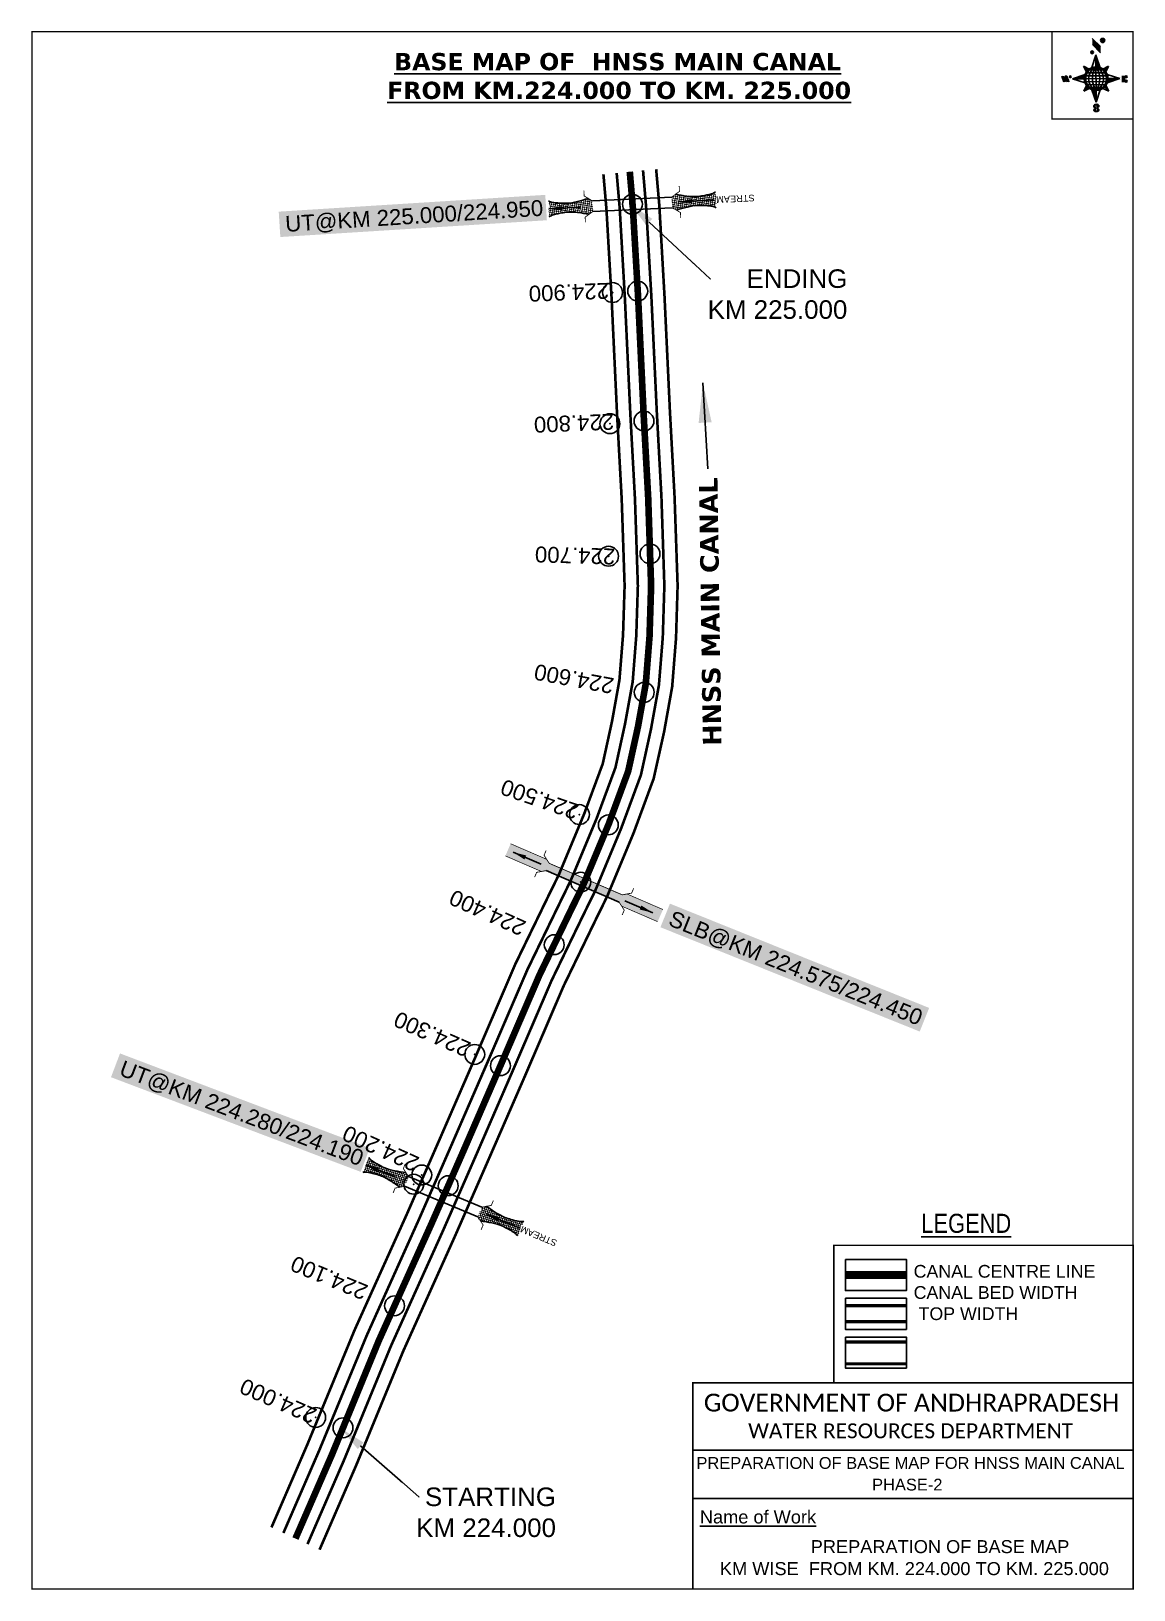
# Model space of a CAD drawing. Header units: inches. Extents: x 749547 to 750379, y 1625755 to 1626931.
import ezdxf
from ezdxf import colors
from ezdxf.entities.mleader import LeaderData, LeaderLine
from ezdxf.enums import TextEntityAlignment as Align
from ezdxf.math import Vec2, Vec3

# ---------------------------------------------------------------- set-up
doc = ezdxf.new("R2010")
doc.units = ezdxf.units.IN
doc.header["$LTSCALE"] = 15
doc.header["$MEASUREMENT"] = 0
doc.header["$PDMODE"] = 32
doc.header["$PDSIZE"] = 15
doc.linetypes.add('ACAD_ISO02W100', pattern=[15, 12, -3])
doc.linetypes.add('HIDDEN2', pattern=[0.1875, 0.125, -0.0625])
for name, color, linetype in [('AQUADUCT', 1, 'Continuous'), ('bord', 1, 'Continuous'), ('CANAL1', 7, 'Continuous'), ('CSMark', 72, 'Continuous'), ('DCBMS', 232, 'Continuous'), ('PAGE', 7, 'Continuous'), ('STRUCTURE', 5, 'Continuous'), ('TEXT', 6, 'Continuous')]:
    doc.layers.add(name, color=color, linetype=linetype)
doc.styles.add('ARIALN', font='ARIALN.TTF')
doc.styles.get("Standard").update_dxf_attribs({"font": 'arial.ttf'})
doc.dimstyles.get("Standard").update_dxf_attribs({"dimtxt": 20, "dimasz": 0.18, "dimexe": 0.18, "dimexo": 0.0625, "dimgap": 0.09, "dimtad": 0, "dimtih": 1, "dimtoh": 1, "dimdec": 4, "dimzin": 0, "dimdsep": 46, "dimtxsty": 'Standard', "dimcen": 0.09, "dimadec": 0, "dimazin": 0, "dimtfac": 1, "dimtdec": 4, "dimtofl": 0, "dimtmove": 0, "dimatfit": 3, "dimfxl": 1, "dimtolj": 1, "dimtzin": 0, "dimarcsym": 0})
pattern_1 = [(267.297113149, (-8720374.938, 50637915.138), (10.5367255337, -0.497431438), [])]
pattern_2 = [(357.297113149, (-8720374.938, 50637915.138), (0.497431438, 10.5367255337), [])]

# ---------------------------------------------------------------- blocks, each defined once
blk = doc.blocks.new('*X26')
at = {"color": 0, "linetype": 'Continuous'}
for p, q in [((6321.6, 240.5), (6322.3, 241.2)), ((6321.6, 240.3), (6322.3, 241)), ((6321.6, 240.1), (6322.3, 240.8)), ((6321.6, 239.9), (6322.4, 240.7)), ((6321.6, 239.8), (6322.4, 240.6)), ((6321.6, 239.6), (6322.5, 240.5)), ((6321.6, 239.4), (6322.5, 240.3)), ((6321.6, 239.2), (6322.6, 240.2)), ((6321.7, 239.1), (6322.6, 240.1)), ((6321.8, 240.8), (6322.4, 241.4)), ((6321.8, 239), (6322.7, 240)), ((6321.8, 239), (6322.8, 239.9)), ((6321.9, 238.9), (6322.9, 239.8)), ((6322, 238.8), (6323, 239.7)), ((6322.1, 241.3), (6322.4, 241.6)), ((6322.1, 238.7), (6323.1, 239.6)), ((6322.2, 238.6), (6323.1, 239.6)), ((6322.3, 238.5), (6323.2, 239.5)), ((6322.4, 238.5), (6323.3, 239.4)), ((6322.5, 238.4), (6323.4, 239.3)), ((6322.7, 238.4), (6323.6, 239.3)), ((6322.8, 238.3), (6323.7, 239.2)), ((6322.9, 238.3), (6323.8, 239.1)), ((6323.1, 238.2), (6323.9, 239.1)), ((6323.2, 238.2), (6324, 239)), ((6323.3, 238.2), (6324.2, 239)), ((6323.5, 238.1), (6324.3, 238.9)), ((6323.7, 238.1), (6324.4, 238.9)), ((6323.8, 238.1), (6324.6, 238.8)), ((6324.1, 238.2), (6324.7, 238.8)), ((6324.3, 238.3), (6324.9, 238.8)), ((6324.6, 238.3), (6325.1, 238.8)), ((6324.8, 238.4), (6325.2, 238.8)), ((6325.1, 238.5), (6325.4, 238.8)), ((6325.4, 238.6), (6325.6, 238.8))]:
    blk.add_line(p, q, dxfattribs=at)
blk = doc.blocks.new('*X25')
at = {"color": 0, "linetype": 'Continuous'}
for p, q in [((6324.4, 240.3), (6324.5, 240.4)), ((6324.6, 240.3), (6324.8, 240.5)), ((6324.7, 240.2), (6325, 240.5)), ((6324.8, 240.2), (6325.2, 240.6)), ((6325, 240.1), (6325.5, 240.6)), ((6325.1, 240.1), (6325.6, 240.6)), ((6325.2, 240), (6325.8, 240.6)), ((6325.3, 240), (6326, 240.6)), ((6325.4, 239.9), (6326.1, 240.6)), ((6325.5, 239.8), (6326.2, 240.5)), ((6325.6, 239.8), (6326.3, 240.5)), ((6325.7, 239.7), (6326.5, 240.4)), ((6325.9, 239.6), (6326.6, 240.3)), ((6326, 239.5), (6326.7, 240.3)), ((6326, 239.4), (6326.8, 240.2)), ((6326.1, 239.3), (6327, 240.2)), ((6326.2, 239.3), (6327.1, 240.1)), ((6326.3, 239.2), (6327.1, 240)), ((6326.4, 239.1), (6327.2, 239.9)), ((6326.5, 239), (6327.3, 239.8)), ((6326.5, 238.9), (6327.4, 239.7)), ((6326.6, 238.8), (6327.5, 239.6)), ((6326.7, 238.7), (6327.5, 239.5)), ((6326.8, 238.6), (6327.6, 239.4)), ((6326.8, 238.5), (6327.7, 239.3)), ((6326.8, 236.5), (6327.4, 237)), ((6326.9, 238.3), (6327.8, 239.2)), ((6326.9, 238.2), (6327.9, 239.1)), ((6326.9, 236.8), (6327.6, 237.4)), ((6327, 238.1), (6327.8, 239)), ((6327, 237.9), (6327.8, 238.8)), ((6327, 237.8), (6327.8, 238.6)), ((6327, 237.6), (6327.8, 238.4)), ((6327, 237.4), (6327.8, 238.2)), ((6327, 237.3), (6327.8, 238)), ((6327, 237.1), (6327.8, 237.9))]:
    blk.add_line(p, q, dxfattribs=at)
blk = doc.blocks.new('H')
at = {"layer": 'bord', "extrusion": (0.000427885, 0.004792, 0.999988)}
h = blk.add_hatch(dxfattribs=at)
h.set_pattern_fill('LINE', color=8, scale=84.387686, angle=-2.7029, style=0)
h.set_pattern_definition(pattern_2)
h.paths.add_polyline_path([(-492, 786, -0.090992), (-448, 775), (-486, 912)])
h = blk.add_hatch(dxfattribs=at)
h.set_pattern_fill('LINE', color=8, scale=84.387686, angle=-92.7029, style=0)
h.set_pattern_definition(pattern_1)
h.paths.add_polyline_path([(-625, 665, -0.090992), (-615, 710), (-751, 671)])
h = blk.add_hatch(dxfattribs=at)
h.set_pattern_fill('LINE', color=8, scale=84.387686, angle=-2.7029, style=0)
h.set_pattern_definition(pattern_2)
h.paths.add_polyline_path([(-504, 533, -0.090992), (-549, 543), (-510, 406)])
h = blk.add_hatch(dxfattribs=at)
h.set_pattern_fill('LINE', color=8, scale=84.387686, angle=-92.7029, style=0)
h.set_pattern_definition(pattern_1)
h.paths.add_polyline_path([(-246, 647), (-372, 653, -0.090992), (-382, 609)])
for p, q in [((-519, 1020, -1217), (-435, 927, -1216)), ((-516, 1087, -1217), (-432, 994, -1217)), ((-538, 774, -1216), (-487, 906, -1216)), ((-487, 906, -1216), (-493, 780, -1216)), ((-487, 906, -1216), (-448, 769, -1216)), ((-865, 701, -1215), (-847, 638, -1215)), ((-847, 700, -1215), (-829, 637, -1215)), ((-829, 699, -1215), (-811, 636, -1215)), ((-829, 699, -1215), (-811, 698, -1215)), ((-811, 698, -1215), (-794, 635, -1215)), ((-752, 665, -1215), (-615, 704, -1215)), ((-627, 794, -1216), (-567, 760, -1216)), ((-627, 794, -1216), (-584, 747, -1215)), ((-599, 731, -1215), (-627, 794, -1216)), ((-421, 753, -1216), (-359, 781, -1216)), ((-359, 781, -1216), (-405, 739, -1216)), ((-359, 781, -1216), (-392, 721, -1215)), ((-379, 693, -1215), (-246, 641, -1215)), ((-213, 669, -1215), (-217, 601, -1215)), ((-752, 665, -1215), (-625, 659, -1215)), ((-619, 614, -1215), (-752, 665, -1215)), ((-639, 526, -1214), (-606, 585, -1215)), ((-639, 526, -1214), (-593, 568, -1215)), ((-577, 553, -1215), (-639, 526, -1214)), ((-511, 400, -1214), (-549, 537, -1214)), ((-460, 533, -1215), (-511, 400, -1214)), ((-505, 527, -1214), (-511, 400, -1214)), ((-371, 513, -1214), (-431, 546, -1215)), ((-371, 513, -1214), (-414, 560, -1215)), ((-399, 576, -1215), (-371, 513, -1214)), ((-246, 641, -1215), (-383, 603, -1215)), ((-373, 647, -1215), (-246, 641, -1215)), ((-197, 600, -1215), (-194, 668, -1215))]:
    blk.add_line(p, q, dxfattribs=at)
at = {"layer": 'bord', "color": 8, "linetype": 'ByBlock', "extrusion": (0.000427885, 0.004792, 0.999988)}
for p, q in [((-375, 679, -1215), (-620, 691, -1215)), ((-386, 711, -1215), (-605, 722, -1215)), ((-411, 744, -1216), (-578, 752, -1216)), ((-493, 780, -1216), (-505, 527, -1214)), ((-373, 647, -1215), (-625, 659, -1215)), ((-378, 616, -1215), (-623, 628, -1215)), ((-392, 585, -1215), (-611, 595, -1215)), ((-420, 555, -1215), (-587, 562, -1215))]:
    blk.add_line(p, q, dxfattribs=at)
at = {"layer": 'bord', "extrusion": (0.000427885, 0.004792, 0.999988), "elevation": -1212}
for points, const_width in [([(-522, 960), (-516, 1093)], 1.61), ([(-434, 933), (-428, 1066)], 1.61), ([(-870, 707), (-846, 706)], 0.642), ([(-829, 643), (-821, 678)], 0.642), ([(-793, 641), (-782, 694)], 0.642), ([(-223, 676), (-174, 673)], 0.706), ([(-829, 643), (-855, 644)], 0.642), ([(-811, 642), (-784, 641)], 0.642), ([(-177, 605), (-226, 607)], 0.706), ([(-195, 645), (-185, 644)], 0.706)]:
    blk.add_lwpolyline(points, dxfattribs=dict(at, const_width=const_width))
for points, const_width in [([(-414, 1073, 1), (-398, 1058, 1)], 22.3), ([(-530, 950, 1), (-520, 939, 1)], 14.8), ([(-776, 697, 1), (-769, 690, 1)], 8.9), ([(-180, 618, 1), (-173, 611, 1)], 9.79), ([(-178, 667, 1), (-171, 660, 1)], 9.79), ([(-490, 362, 1), (-498, 369, 1)], 11.1), ([(-525, 322, 1), (-533, 329, 1)], 11.1)]:
    blk.add_lwpolyline(points, format="xyb", close=True, dxfattribs=dict(at, const_width=const_width))
for points in [[(-537, 317), (-531, 310), (-520, 307), (-505, 307), (-494, 310), (-486, 318), (-487, 326), (-491, 333), (-494, 336), (-503, 341), (-522, 347), (-530, 352), (-534, 355), (-537, 363), (-537, 373), (-530, 381), (-520, 384), (-504, 384), (-493, 380), (-487, 373)], [(-522, 348), (-526, 354), (-528, 361), (-528, 371), (-526, 375), (-521, 381), (-515, 384)], [(-505, 307), (-499, 312), (-497, 319), (-497, 327), (-501, 335), (-509, 343)]]:
    blk.add_lwpolyline(points, dxfattribs=at)
at = {"layer": 'bord', "extrusion": (0.000427885, 0.004792, 0.999988)}
for centre, radius in [((-406, 1065, -1212), 22.3), ((-525, 944, -1212), 14.8), ((-773, 694, -1212), 8.9), ((-498, 659, -1212), 127), ((-177, 615, -1212), 9.79), ((-174, 663, -1212), 9.79), ((-494, 365, -1212), 11.1), ((-529, 325, -1212), 11.1)]:
    blk.add_circle(centre, radius, dxfattribs=at)
at = {"layer": 'bord', "color": 8, "linetype": 'ByBlock', "extrusion": (0.000427885, 0.004792, 0.999988)}
for centre, radius, start, end in [((-482, 658, -1212), 128, 94.9254, 259.6691), ((-437, 656, -1212), 141, 113.2864, 241.308), ((-316, 651, -1212), 222, 142.5892, 212.0053), ((-560, 662, -1212), 141, 293.2864, 61.308), ((-681, 668, -1212), 222, 322.5892, 32.0053), ((-515, 660, -1212), 128, 274.9254, 79.6691)]:
    blk.add_arc(centre, radius, start, end, dxfattribs=at)
at = {"layer": 'bord', "extrusion": (0.000427885, 0.004792, 0.999988)}
for points in [[(-516, 1093, -1212), (-431, 1000, -1212), (-519, 1026, -1212), (-434, 933, -1212)], [(-864, 707, -1212), (-846, 706, -1212), (-846, 644, -1212), (-829, 643, -1212)], [(-829, 705, -1212), (-811, 704, -1212), (-811, 642, -1212), (-793, 641, -1212)], [(-193, 674, -1212), (-197, 606, -1212), (-213, 675, -1212), (-216, 607, -1212)]]:
    blk.add_solid(points, dxfattribs=at)
at = {"layer": 'bord', "extrusion": (0.000427885, 0.004792, 0.999988), "xscale": 7.977342409717546, "yscale": 7.977342408231451, "zscale": 7.977342408476333, "rotation": 138.0840426661453}
for name, p in [('*X25', (38301, -31929, -1212)), ('*X26', (38314, -31951, -1212))]:
    blk.add_blockref(name, p, dxfattribs=at)
blk = doc.blocks.new('UT')
at = {"layer": 'STRUCTURE'}
h = blk.add_hatch(dxfattribs=at)
h.set_pattern_fill('DASH', color=150, scale=8, angle=-39.6278, style=0)
h.set_pattern_definition([(320.372247933, (-4370.464, -6260.8811), (1.40800153113, 0.132407282), [1, -1])])
h.paths.add_polyline_path([(765163, 1700681.9), (765165.6, 1700680.6), (765167.2, 1700680.3), (765169.1, 1700680), (765172.4, 1700679.6), (765176.4, 1700679.3), (765179.5, 1700679.5), (765183.1, 1700679.9), (765187.7, 1700680.9), (765188.9, 1700681.2), (765193.1, 1700682.2), (765196.1, 1700680.2), (765196.1, 1700672.2), (765193.1, 1700670.2), (765190.5, 1700670.8), (765188.1, 1700671.3), (765185.5, 1700671.8), (765183.6, 1700672.1), (765181, 1700672.5), (765180.3, 1700672.5), (765178.5, 1700672.6), (765176.7, 1700672.6), (765174.6, 1700672.5), (765172.5, 1700672.3), (765170.4, 1700672), (765168.5, 1700671.7), (765166.1, 1700671.2), (765165, 1700670.8), (765163, 1700669.7)])
h.paths.add_polyline_path([(765259.1, 1700682.2), (765256.1, 1700680.2), (765256.1, 1700672.2), (765259.1, 1700670.2), (765261.9, 1700671), (765264.4, 1700671.6), (765266.4, 1700672), (765269.1, 1700672.5), (765272.7, 1700673), (765276.1, 1700673.1), (765278.6, 1700672.9), (765281.2, 1700672.7), (765283.9, 1700672.3), (765286.4, 1700671.9), (765288, 1700671.3), (765289.2, 1700670.6), (765289.1, 1700682.7), (765287.6, 1700681.8), (765285.7, 1700681.2), (765283, 1700680.7), (765281.2, 1700680.4), (765276.7, 1700679.9), (765272.7, 1700679.9), (765268.7, 1700680.3), (765264.8, 1700681), (765261.2, 1700681.7)])
at = {"layer": 'STRUCTURE', "color": 150, "const_width": 0.628}
for points in [[(765190.1, 1700688.2), (765190.1, 1700684.2), (765196.1, 1700680.2), (765256.1, 1700680.2), (765262.1, 1700684.2), (765262.1, 1700688.2)], [(765190.1, 1700664.2), (765190.1, 1700668.2), (765196.1, 1700672.2), (765256.1, 1700672.2), (765262.1, 1700668.2), (765262.1, 1700664.2)]]:
    blk.add_lwpolyline(points, dxfattribs=at)
at = {"layer": 'STRUCTURE', "color": 150}
for points in [[(765196.1, 1700680.2), (765256.1, 1700680.2)], [(765196.1, 1700672.2), (765256.1, 1700672.2)], [(765196.1, 1700672.2), (765256.1, 1700672.2)]]:
    blk.add_lwpolyline(points, dxfattribs=at)
at = {"layer": 'STRUCTURE', "color": 0}
blk.add_circle((765226.1, 1700676.2), 1.89, dxfattribs=at)
at = {"layer": 'STRUCTURE', "color": 150}
for points in [[(765163, 1700681.9), (765164.4, 1700681.1), (765167.9, 1700680.2), (765171.2, 1700679.8), (765176.1, 1700679.4), (765184.7, 1700680.3), (765193.1, 1700682.2)], [(765289.1, 1700682.7), (765287.8, 1700681.9), (765284.3, 1700680.9), (765280.9, 1700680.4), (765276.1, 1700679.8), (765267.4, 1700680.5), (765259.1, 1700682.2)], [(765163, 1700669.7), (765164.3, 1700670.6), (765167.8, 1700671.6), (765171.2, 1700672.1), (765176, 1700672.6), (765184.7, 1700672), (765193.1, 1700670.2)], [(765289.2, 1700670.6), (765287.8, 1700671.4), (765284.2, 1700672.3), (765280.9, 1700672.7), (765276.1, 1700673.1), (765267.4, 1700672.2), (765259.1, 1700670.2)]]:
    blk.add_spline(points, degree=3, dxfattribs=at)
at = {"layer": 'STRUCTURE', "color": 0}
blk.add_text('STREAM', height=5, dxfattribs=at).set_placement((765148.2, 1700675.8), align=Align.MIDDLE_CENTER)
for points in [[(765190.9, 1700676), (765164.2, 1700675.8)], [(765289.3, 1700676.7), (765265.4, 1700676.4)]]:
    blk.add_leader(points, dimstyle='Standard', override={"dimasz": 10, "dimgap": 0.09, "dimtad": 0}, dxfattribs=at)
blk = doc.blocks.new('SLB')
at = {"layer": 'STRUCTURE'}
h = blk.add_hatch(dxfattribs=at)
h.set_pattern_fill('DOTS', color=6, scale=20, angle=320.3722, style=0)
h.set_pattern_definition([(320.372247934, (-159.4327, -72.9564), (1.2786241598, 0.5641323054), [0, -1.25])])
h.paths.add_polyline_path([(769699.5, 1706871.1), (769699.5, 1706861.1), (769729.1, 1706861.1), (769732.1, 1706863.1), (769792.1, 1706863.1), (769795.1, 1706861.1), (769824.7, 1706861.1), (769824.7, 1706871.1), (769795.1, 1706871.1), (769792.1, 1706869.1), (769732.1, 1706869.1), (769729.1, 1706871.1)])
at = {"layer": 'STRUCTURE', "color": 6, "linetype": 'ACAD_ISO02W100', "ltscale": 0.5, "const_width": 0.5}
for points in [[(769699.5, 1706871.1), (769729.1, 1706871.1)], [(769795.1, 1706871.1), (769824.7, 1706871.1)], [(769699.5, 1706861.1), (769729.1, 1706861.1)], [(769795.1, 1706861.1), (769824.7, 1706861.1)]]:
    blk.add_lwpolyline(points, dxfattribs=at)
at = {"layer": 'STRUCTURE', "color": 6, "const_width": 0.628}
for points in [[(769726.1, 1706877.1), (769726.1, 1706873.1), (769732.1, 1706869.1), (769792.1, 1706869.1), (769798.1, 1706873.1), (769798.1, 1706877.1)], [(769726.1, 1706855.1), (769726.1, 1706859.1), (769732.1, 1706863.1), (769792.1, 1706863.1), (769798.1, 1706859.1), (769798.1, 1706855.1)]]:
    blk.add_lwpolyline(points, dxfattribs=at)
at = {"layer": 'STRUCTURE', "color": 6}
blk.add_lwpolyline([(769732.1, 1706863.1), (769792.1, 1706863.1)], dxfattribs=at)
blk.add_lwpolyline([(769732.1, 1706863.1), (769792.1, 1706863.1)], dxfattribs=at)
at = {"layer": 'STRUCTURE', "color": 0}
blk.add_circle((769762.1, 1706866.1), 1.24, dxfattribs=at)
for points in [[(769703.8, 1706866), (769726.7, 1706866)], [(769818.6, 1706865.8), (769795.7, 1706865.8)]]:
    blk.add_leader(points, dimstyle='Standard', override={"dimasz": 10, "dimgap": 0.09, "dimtad": 0}, dxfattribs=at)

msp = doc.modelspace()

# ---------------------------------------------------------------- linework, layer by layer
at = {"layer": 'CANAL1', "color": 1, "linetype": 'HIDDEN2', "ltscale": 8, "const_width": 5}
msp.add_lwpolyline([(749746.7, 1625793.6), (749774.1, 1625856.6), (749782.6, 1625877.2), (749809.6, 1625943), (749849, 1626030.4), (749862, 1626059.9), (749866.3, 1626069.8), (749873.4, 1626086), (749901.4, 1626150.5), (749930.8, 1626218.8), (749955.5, 1626269.8), (749963.7, 1626286.5), (749974.2, 1626311.6), (749982.8, 1626332.2), (749983.2, 1626333.2), (749997.8, 1626372.7), (750005.2, 1626406.4), (750011.1, 1626439), (750013.9, 1626474.3), (750015.1, 1626512.7), (750014.3, 1626536.8), (750012.9, 1626579.1), (750009.4, 1626643.2), (750005.3, 1626730.3), (750001.3, 1626798.3), (750001.1, 1626800.6), (749999, 1626825.2)], dxfattribs=at)
at = {"layer": 'CANAL1', "color": 200, "const_width": 2}
for points in [[(749764.9, 1625785.2), (749792.5, 1625848.8), (749828, 1625935), (749867.3, 1626022.3), (749891.7, 1626078), (749919.8, 1626142.5), (749949, 1626210.5), (749973.5, 1626261.1), (749981.9, 1626278.2), (750001.8, 1626325.9), (750017, 1626367.1), (750024.9, 1626402.5), (750031, 1626436.5), (750033.9, 1626473.2), (750035.1, 1626512.7), (750032.8, 1626579.9), (750029.3, 1626644.2), (750025.2, 1626731.4), (750021.3, 1626799.7), (750018.9, 1626827.1)], [(749728.6, 1625802), (749755.6, 1625864.4), (749791.3, 1625950.9), (749830.8, 1626038.5), (749855.1, 1626094), (749883.1, 1626158.4), (749912.6, 1626227.1), (749937.6, 1626278.6), (749945.5, 1626294.7), (749964.6, 1626340.6), (749978.6, 1626378.4), (749985.6, 1626410.4), (749991.2, 1626441.6), (749993.9, 1626475.4), (749995.1, 1626512.7), (749992.9, 1626578.2), (749989.4, 1626642.1), (749985.3, 1626729.3), (749981.4, 1626796.8), (749979.1, 1626823.3)]]:
    msp.add_lwpolyline(points, dxfattribs=at)
at = {"layer": 'CANAL1', "color": 5, "const_width": 2}
for points in [[(749737.6, 1625797.8), (749764.8, 1625860.5), (749800.5, 1625946.9), (749839.9, 1626034.5), (749864.2, 1626090), (749892.2, 1626154.4), (749921.7, 1626222.9), (749946.6, 1626274.2), (749954.6, 1626290.6), (749973.9, 1626336.9), (749988.2, 1626375.5), (749995.4, 1626408.4), (750001.2, 1626440.3), (750003.9, 1626474.9), (750005.1, 1626512.7), (750002.9, 1626578.6), (749999.4, 1626642.6), (749995.3, 1626729.8), (749991.4, 1626797.6), (749989.1, 1626824.2)], [(749755.8, 1625789.4), (749783.3, 1625852.7), (749818.8, 1625939), (749858.2, 1626026.3), (749882.6, 1626082), (749910.6, 1626146.5), (749939.9, 1626214.6), (749964.5, 1626265.4), (749972.8, 1626282.3), (749992.5, 1626329.6), (750007.4, 1626369.9), (750015, 1626404.5), (750021, 1626437.8), (750023.9, 1626473.8), (750025.1, 1626512.7), (750022.9, 1626579.5), (750019.4, 1626643.7), (750015.3, 1626730.9), (750011.3, 1626799), (750009, 1626826.2)]]:
    msp.add_lwpolyline(points, dxfattribs=at)
at = {"layer": 'CANAL1', "color": 1, "linetype": 'HIDDEN2', "ltscale": 100, "const_width": 6, "elevation": -0.4}
msp.add_lwpolyline([(750207.8, 1625992.5), (750161.7, 1625992.5)], dxfattribs=at)
at = {"layer": 'CANAL1', "color": 5, "const_width": 2.4, "elevation": -0.4}
for points in [[(750207.8, 1625969.3), (750161.7, 1625969.3)], [(750207.8, 1625957.3), (750161.7, 1625957.3)]]:
    msp.add_lwpolyline(points, dxfattribs=at)
at = {"layer": 'CANAL1', "color": 200, "const_width": 2.4, "elevation": -0.4}
for points in [[(750207.8, 1625942), (750161.7, 1625942)], [(750207.8, 1625925.5), (750161.7, 1625925.5)]]:
    msp.add_lwpolyline(points, dxfattribs=at)
at = {"layer": 'CSMark'}
msp.add_point((750001, 1626800.6), dxfattribs=at)
at = {"layer": 'CSMark', "color": 2}
for p in [(749986, 1626734), (749984, 1626635), (749983, 1626535), (750009.9, 1626432.3), (749961, 1626340), (749962, 1626289), (749942, 1626241.8), (749882, 1626159), (749842, 1626068), (749836, 1626061), (749821.5, 1625969.3), (749762, 1625885)]:
    msp.add_point(p, dxfattribs=at)
at = {"layer": 'CSMark', "color": 3}
for p in [(750005, 1626735.1), (750009.7, 1626637), (750014.3, 1626536.8), (749982.8, 1626332.2), (749901.4, 1626150.5), (749862, 1626059.9), (749782.6, 1625877.2)]:
    msp.add_point(p, dxfattribs=at)
at = {"layer": 'PAGE', "const_width": 1}
msp.add_lwpolyline([(750378.8, 1625755.5), (750378.8, 1626930.8), (749547.8, 1626930.8), (749547.8, 1625755.5), (750378.8, 1625755.5)], dxfattribs=at)
at = {"layer": 'PAGE'}
for points, const_width in [([(750378.8, 1626930.8), (750317.7, 1626930.8), (750317.7, 1626865), (750378.8, 1626865)], 1), ([(750152.9, 1626014.9), (750378.8, 1626014.9), (750378.8, 1625911.1), (750152.9, 1625911.1)], 1.2), ([(750046.6, 1625911.1), (750378.8, 1625911.1), (750378.8, 1625755.5), (750046.6, 1625755.5)], 1.2)]:
    msp.add_lwpolyline(points, close=True, dxfattribs=dict(at, const_width=const_width))
at = {"layer": 'PAGE', "elevation": -0.4}
for points in [[(750161.7, 1626004.3), (750207.8, 1626004.3), (750207.8, 1625980.8), (750161.7, 1625980.8)], [(750161.7, 1625975), (750207.8, 1625975), (750207.8, 1625951.5), (750161.7, 1625951.5)], [(750161.7, 1625945.7), (750207.8, 1625945.7), (750207.8, 1625922.2), (750161.7, 1625922.2)]]:
    msp.add_lwpolyline(points, close=True, dxfattribs=at)
at = {"layer": 'PAGE'}
for points in [[(750046.6, 1625860.2), (750378.8, 1625860.2)], [(750046.6, 1625823.8), (750378.8, 1625823.8)]]:
    msp.add_lwpolyline(points, dxfattribs=at)

# ---------------------------------------------------------------- block references
at = {"layer": 'AQUADUCT', "color": 1, "xscale": 0.0703495379661093, "yscale": 0.07034953800030053, "zscale": 0.07034953795990817, "rotation": 3.078330607406165}
msp.add_blockref('H', (750388.4, 1626851.4, 85.4), dxfattribs=at)
at = {"layer": 'STRUCTURE', "color": 0}
for name, p, rotation in [('UT', (1433409.8, 3361972.9), 182.7282314396263), ('SLB', (-633394.9, 364447.8), 336.6441324885776), ('UT', (2112338, 2899440.5), 157.2897271875333)]:
    msp.add_blockref(name, p, dxfattribs=dict(at, rotation=rotation))

# ---------------------------------------------------------------- texts
at = {"layer": 'CANAL1', "insert": (750054.2, 1626390.9), "char_height": 14, "width": 205.129, "attachment_point": 1, "rotation": 90.856}
msp.add_mtext('\\pi0.96322;{\\fVerdana|b1|i0|c0|p34;HNSS MAIN CANAL}', dxfattribs=at)
at = {"layer": 'CSMark', "color": 1}
for s, rotation, p in [('224.900', 182.2441, (749983.3, 1626735.4)), ('224.800', 182.3079, (749987.2, 1626636.6)), ('224.700', 178.3677, (749988, 1626534.7)), ('224.600', 169.5178, (749986.7, 1626436.9)), ('224.500', 160.9426, (749959.6, 1626341.6)), ('224.400', 155.744, (749919.2, 1626253.5)), ('224.200', 155.744, (749838.6, 1626075.5)), ('224.100', 157.5991, (749800.1, 1625978.8)), ('224.000', 156.5413, (749761.4, 1625885.3))]:
    msp.add_text(s, height=12, rotation=rotation, dxfattribs=at).set_placement(p, align=Align.MIDDLE_LEFT)
at = {"layer": 'CSMark', "color": 3}
msp.add_text('224.300', height=12, rotation=156.339, dxfattribs=at).set_placement((749877.6, 1626162.1), align=Align.MIDDLE_LEFT)
at = {"layer": 'PAGE', "extrusion": (0.000201441, 0.004807, 0.999988), "style": 'ARIALN'}
msp.add_text('%%ULEGEND', height=14.4, rotation=359.9999, dxfattribs=at).set_placement((750252.9, 1626012, 7967.2), align=Align.MIDDLE)
at = {"layer": 'PAGE', "extrusion": (0.000201441, 0.004807, 0.999988)}
for s, height, p in [('PREPARATION OF BASE MAP FOR HNSS MAIN CANAL', 8.878, (750049.3, 1625826.7, 7966.2)), ('%%UName of Work', 9.822, (750051.9, 1625785.5, 7964.9))]:
    msp.add_text(s, height=height, rotation=359.9999, dxfattribs=at).set_placement(p)
for s, height, p in [('PHASE-2', 8.88, (750208.4, 1625814.8, 7966.2)), ('PREPARATION OF BASE MAP', 9.822, (750233.1, 1625768, 7965)), ('KM WISE  FROM KM. 224.000 TO KM. 225.000', 9.822, (750213.8, 1625751.4, 7965))]:
    msp.add_text(s, height=height, rotation=359.9999, dxfattribs=at).set_placement(p, align=Align.MIDDLE_CENTER)
at = {"layer": 'PAGE', "extrusion": (0.000201441, 0.004807, 0.999988), "attachment_point": 1, "text_direction": (1, -1e-06, -0.000201)}
for s, insert, char_height, width in [('CANAL CENTRE LINE CANAL BED WIDTH {\\H2.3717x; }\\P TOP WIDTH{\\H1.9152x; }', (750213.2, 1626000.1, -0.4), 9.6, 168.926), ('\\pi3.5885;{\\fCalibri|b0|i0|c0|p34;\\H1.3333x;GOVERNMENT OF ANDHRAPRADESH\\P\\pi37.073;\\H0.83998x;WATER RESOURCES DEPARTMENT}', (750051.3, 1625902.9, -1.3), 10.059, 321.276)]:
    msp.add_mtext(s, dxfattribs=dict(at, insert=insert, char_height=char_height, width=width))
at = {"layer": 'STRUCTURE', "color": 5, "char_height": 12, "attachment_point": 1, "bg_fill": 1, "box_fill_scale": 1.3, "bg_fill_color": 7, "bg_fill_true_color": 16777215, "bg_fill_transparency": 4390977}
for s, insert, width, rotation in [('\\pi0.71894;UT@KM 225.000/224.950', (749737.9, 1626791.7), 194.338, 3.601), ('\\pi0.43653;SLB@KM 224.575/224.450', (750031.3, 1626268.1), 203.678, 338.0869), ('\\pi0.71894;UT@KM 224.280/224.190', (749616.4, 1626155.1), 194.338, 339.2373)]:
    msp.add_mtext(s, dxfattribs=dict(at, insert=insert, width=width, rotation=rotation))
at = {"layer": 'TEXT', "color": 1, "insert": (749799.4, 1626914.8), "char_height": 13, "width": 379.826, "attachment_point": 1}
msp.add_mtext('\\pi21.755;{\\fVerdana|b1|i0|c0|p34;\\LBASE MAP OF  HNSS MAIN CANAL \\P\\pi16.508;FROM KM.224.000 TO KM. 225.000}', dxfattribs=at)

# ---------------------------------------------------------------- leaders
at = {"layer": 'CANAL1'}
msp.add_leader([(750054.2, 1626665.8), (750057.8, 1626600.9)], dimstyle='Standard', override={"dimasz": 30, "dimgap": 0.09, "dimtad": 0}, dxfattribs=at)

# ---------------------------------------------------------------- next in the draw order: leaders
at = {"layer": 'DCBMS', "color": 5}
ml = msp.add_multileader_mtext('Standard', dxfattribs=at)
ml.set_content('ENDING \\PKM 225.000', color=5)
ml.set_leader_properties()
ml.build(insert=Vec2(0, 0))
ml.multileader.update_dxf_attribs({"dogleg_length": 0.36, "arrow_head_size": 20})
ctx = ml.context
ctx.base_point, ctx.char_height, ctx.arrow_head_size, ctx.landing_gap_size, ctx.plane_origin = Vec3(750060, 1626744.3), 14, 20, 0.09, Vec3(750203.7, 1626956.7)
ctx.text_align_type = 2
notes = []
notes.append((ctx, [(1, (1, 1, 0), (750059.6, 1626744.3), (1, 0), 0.36, [(0, [(749999.1, 1626800.9)], 0, [])])]))
ctx.mtext.insert, ctx.mtext.width, ctx.mtext.alignment, ctx.mtext.flow_direction = Vec3(750163.2, 1626751.5), 109.049, 3, 5
ctx.mtext.has_bg_fill, ctx.mtext.bg_color, ctx.mtext.bg_scale_factor, ctx.mtext.bg_transparency, ctx.mtext.use_window_bg_color = 1, -1027028792, 1.5, 0, 1
ml = msp.add_multileader_mtext('Standard', dxfattribs=at)
ml.set_content('STARTING \\PKM 224.000', color=5)
ml.set_leader_properties()
ml.build(insert=Vec2(0, 0))
ml.multileader.update_dxf_attribs({"dogleg_length": 0.36, "arrow_head_size": 20})
ctx = ml.context
ctx.base_point, ctx.char_height, ctx.arrow_head_size, ctx.landing_gap_size, ctx.plane_origin = Vec3(749840.1, 1625825), 14, 20, 0.09, Vec3(749983.7, 1626037.3)
ctx.text_align_type = 2
notes.append((ctx, [(1, (1, 1, 0), (749839.7, 1625825), (1, 0), 0.36, [(0, [(749780.9, 1625876.8)], 0, [])])]))
ctx.mtext.insert, ctx.mtext.width, ctx.mtext.alignment, ctx.mtext.flow_direction = Vec3(749943.3, 1625832.1), 109.049, 3, 5
ctx.mtext.has_bg_fill, ctx.mtext.bg_color, ctx.mtext.bg_scale_factor, ctx.mtext.bg_transparency, ctx.mtext.use_window_bg_color = 1, -1027028792, 1.5, 0, 1
for ctx, leaders in notes:
    for number, flags, end, landing, length, lines in leaders:
        leader = LeaderData()
        leader.index, (leader.has_last_leader_line, leader.has_dogleg_vector, leader.attachment_direction) = number, flags
        leader.last_leader_point, leader.dogleg_vector, leader.dogleg_length = Vec3(end), Vec3(landing), length
        for number, points, colour, breaks in lines:
            line = LeaderLine()
            line.index, line.vertices, line.color, line.breaks = number, Vec3.list(points), colors.encode_raw_color(colour), breaks
            leader.lines.append(line)
        ctx.leaders.append(leader)

doc.saveas('drawing.dxf')
